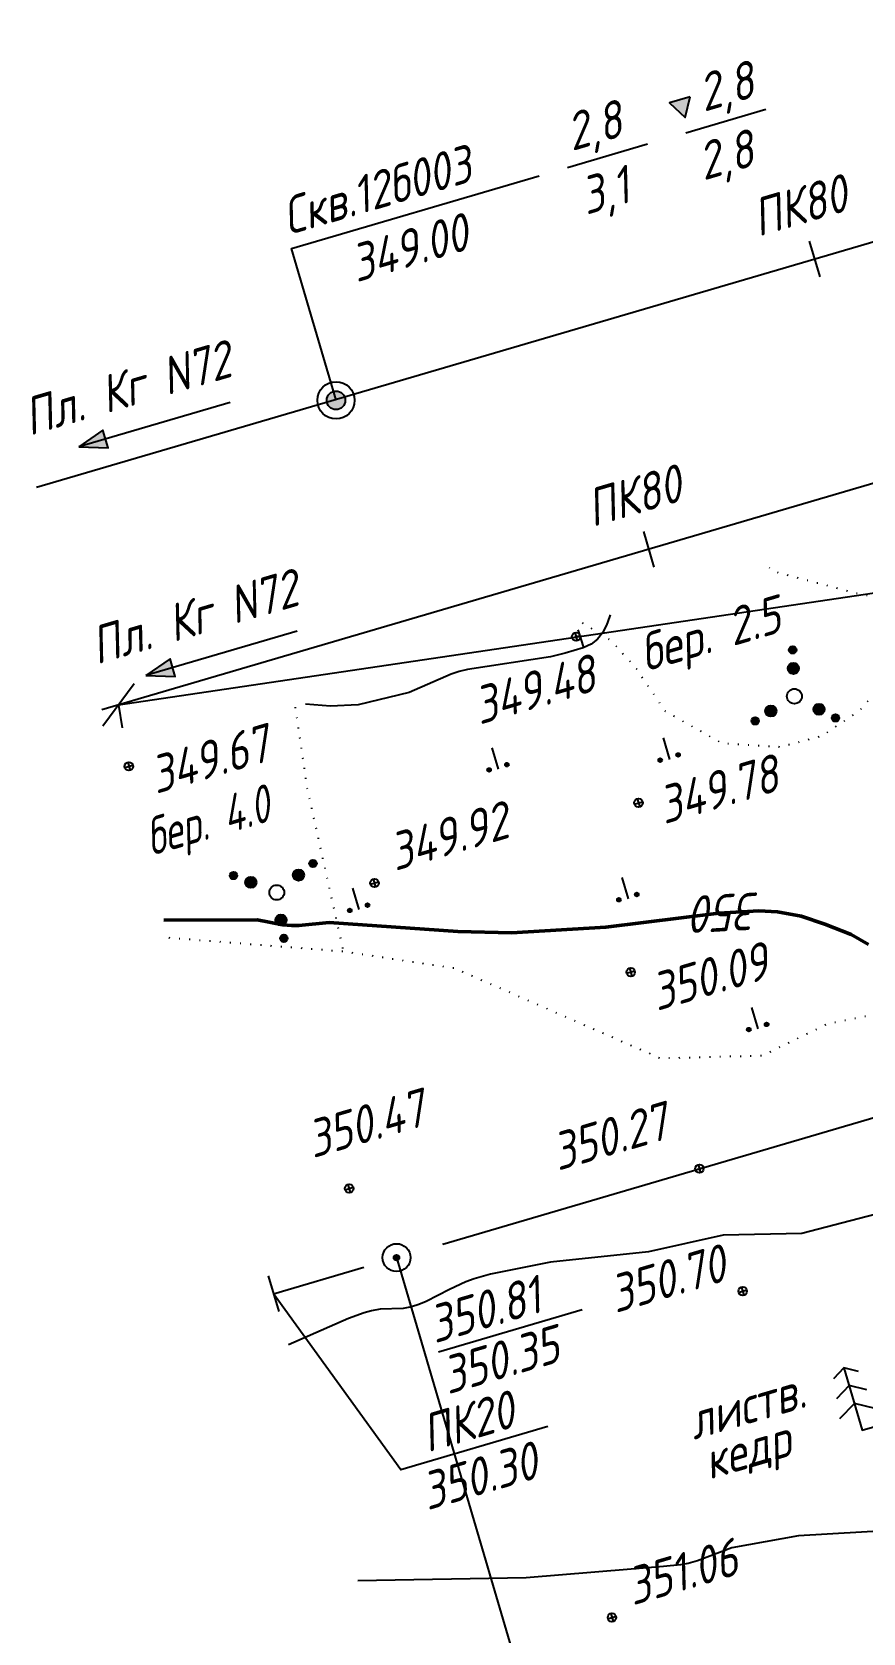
# Model space of a CAD drawing. Extents: x 1515794 to 1517806, y 2183977 to 2184820.
# Drawn here: x 1515839.8 to 1515929.4, y 2184108.7 to 2184281.3 of the extents above; entities that cross this region are included whole.
import ezdxf
from ezdxf.enums import TextEntityAlignment as Align

# ---------------------------------------------------------------- set-up
doc = ezdxf.new("R2010")
doc.units = 0
doc.header["$PDMODE"] = 34
doc.linetypes.add('ИИDot', pattern=[1, 0, -1])
for name, color, linetype, lineweight in [('ИИ_ГЕОПУНКТ_025', 7, 'Continuous', 25), ('ИИ_КОНТУР_025', 7, 'ИИDot', 25), ('ИИ_ОТМЕТКА_025', 7, 'Continuous', 25), ('ИИ_ПИКЕТАЖ_025', 7, 'Continuous', 25), ('ИИ_РАЗМЕР_025', 7, 'Continuous', 25), ('ИИ_РЕЛЬЕФ_025', 34, 'Continuous', 25), ('ИИ_РЕЛЬЕФ_050', 34, 'Continuous', 50), ('ИИ_СКВАЖИНА_025', 7, 'Continuous', 25), ('ИИ_ТЕКСТ_025', 7, 'Continuous', 25), ('ИИ_ТРАССА_АД_025', 1, 'Continuous', 25), ('ИИ_ТРАССА_ЛЭП_025', 7, 'Continuous', 25), ('ИИ_ТРАССА_ТРУБ_025', 7, 'Continuous', 25), ('ИИ_УГОДЬЯ_025', 7, 'Continuous', 25)]:
    doc.layers.add(name, color=color, linetype=linetype, lineweight=lineweight)
doc.styles.add('VNIPISIMPLEXCUR', font='simplex.shx', dxfattribs={"width": 0.8, "oblique": 15})
doc.dimstyles.new('ИИ-2000-м-dm', dxfattribs={"dimscale": 2, "dimtxt": 2.5, "dimasz": 2, "dimexe": 1.25, "dimexo": 0, "dimgap": 1, "dimtad": 1, "dimtoh": 1, "dimzin": 1, "dimdsep": 46, "dimtxsty": 'VNIPISIMPLEXCUR', "dimblk": 'OBLIQUE', "dimcen": 2.5, "dimaunit": 1, "dimazin": 0, "dimtfac": 1, "dimtmove": 1, "dimatfit": 2, "dimfxl": 1, "dimarcsym": 0})

# ---------------------------------------------------------------- blocks, each defined once
blk = doc.blocks.new('ИИ053952')
at = {"linetype": 'Continuous', "lineweight": 25}
h = blk.add_hatch(color=0, dxfattribs=at)
edge = h.paths.add_edge_path()
edge.add_arc((-1.309, 2.13), 0.2, 0, 360)
h = blk.add_hatch(color=0, dxfattribs=at)
edge = h.paths.add_edge_path()
edge.add_arc((-0.785, 1.278), 0.3, 0, 360)
h = blk.add_hatch(color=0, dxfattribs=at)
edge = h.paths.add_edge_path()
edge.add_arc((1.499, 0.041), 0.3, 0, 360)
h = blk.add_hatch(color=0, dxfattribs=at)
edge = h.paths.add_edge_path()
edge.add_arc((2.499, 0.068), 0.2, 0, 360)
h = blk.add_hatch(color=0, dxfattribs=at)
edge = h.paths.add_edge_path()
edge.add_arc((-0.714, -1.319), 0.3, 0, 360)
h = blk.add_hatch(color=0, dxfattribs=at)
edge = h.paths.add_edge_path()
edge.add_arc((-1.19, -2.198), 0.2, 0, 360)
at = {"color": 0, "linetype": 'Continuous', "lineweight": 25}
for centre, radius in [((-1.309, 2.13), 0.2), ((-0.785, 1.278), 0.3), ((0, 0), 0.4), ((1.499, 0.041), 0.3), ((2.499, 0.068), 0.2), ((-0.714, -1.319), 0.3), ((-1.19, -2.198), 0.2)]:
    blk.add_circle(centre, radius, dxfattribs=at)
blk = doc.blocks.new('ИИ05407')
at = {"linetype": 'Continuous', "lineweight": 25}
h = blk.add_hatch(color=0, dxfattribs=at)
edge = h.paths.add_edge_path()
edge.add_arc((-0.5, 0.1), 0.1, 0, 360)
h = blk.add_hatch(color=0, dxfattribs=at)
edge = h.paths.add_edge_path()
edge.add_arc((0.5, 0.1), 0.1, 0, 360)
at = {"color": 0, "linetype": 'Continuous', "lineweight": 25}
blk.add_lwpolyline([(0, 0), (0, 1.2)], dxfattribs=at)
for centre in [(-0.5, 0.1), (0.5, 0.1)]:
    blk.add_circle(centre, 0.1, dxfattribs=at)
blk = doc.blocks.new('PICKET')
at = {"color": 0, "linetype": 'Continuous', "lineweight": 25}
for p, q in [((-0.23, 0), (0.23, 0)), ((0, 0.23), (0, -0.23))]:
    blk.add_line(p, q, dxfattribs=at)
blk.add_circle((0, 0), 0.23, dxfattribs=at)
at = {"color": 0, "linetype": 'Continuous', "style": 'VNIPISIMPLEXCUR', "oblique": 15, "width": 0.8}
blk.add_attdef('OTMETKA', (1.25, 0.3), '', height=2, dxfattribs=at)
at = {"color": 8, "linetype": 'Continuous', "style": 'VNIPISIMPLEXCUR', "oblique": 15, "width": 0.8, "flags": 1}
blk.add_attdef('NOMER', (1.25, -2.7), '', height=2, dxfattribs=at)
blk = doc.blocks.new('ИИ053672А')
at = {"color": 0, "linetype": 'Continuous'}
for points in [[(0.7, 3.096), (0, 3.5), (-0.7, 3.096)], [(0, 3.5), (0, 0), (0.7, 0)], [(0.85, 2.009), (0, 2.5), (-0.85, 2.009)], [(1, 0.923), (0, 1.5), (-1, 0.923)]]:
    blk.add_lwpolyline(points, dxfattribs=at)
at = {"color": 0, "linetype": 'Continuous', "style": 'VNIPISIMPLEXCUR', "oblique": 15, "width": 0.8}
blk.add_attdef('RACE1', text='', height=2, dxfattribs=at).set_placement((-2, 2.25), align=Align.RIGHT)
blk.add_attdef('HEIGHT', (2, 2.25), '', height=2, dxfattribs=at)
blk.add_attdef('DISTANCE', text='', height=2, dxfattribs=at).set_placement((8.5, 1.75), align=Align.MIDDLE_LEFT)
blk.add_attdef('RACE2', text='', height=2, dxfattribs=at).set_placement((-2, 1.25), align=Align.TOP_RIGHT)
blk.add_attdef('THICKNESS', text='', height=2, dxfattribs=at).set_placement((2, 1.25), align=Align.TOP_LEFT)
blk = doc.blocks.new('ИИ050052Р')
at = {"linetype": 'Continuous', "lineweight": 25}
h = blk.add_hatch(color=0, dxfattribs=at)
edge = h.paths.add_edge_path()
edge.add_arc((0, 0), 0.15, 0, 360)
at = {"color": 0, "linetype": 'Continuous', "lineweight": 25}
for radius in [0.75, 0.15]:
    blk.add_circle((0, 0), radius, dxfattribs=at)
at = {"color": 0, "linetype": 'Continuous', "style": 'VNIPISIMPLEXCUR', "oblique": 15, "width": 0.8}
for tag, p in [('CENTRE', (1.45, 0.7)), ('HEIGHT', (1.45, -2.7))]:
    blk.add_attdef(tag, p, '', height=2, dxfattribs=at)
for tag, p in [('NUMBER', (-2, -1)), ('STATIONING', (-2, -4.4)), ('ALPHA', (-2, -7.8))]:
    blk.add_attdef(tag, text='', height=2, dxfattribs=at).set_placement(p, align=Align.RIGHT)
at = {"color": 253, "linetype": 'Continuous', "style": 'VNIPISIMPLEXCUR', "oblique": 15, "width": 0.8, "flags": 1}
blk.add_attdef('NOTE', text='', height=1.6, dxfattribs=at).set_placement((-2, -10.8), align=Align.RIGHT)
blk = doc.blocks.new('ИИ15001')
at = {"color": 0, "linetype": 'Continuous', "lineweight": 25}
blk.add_lwpolyline([(0, 1), (0, -1)], dxfattribs=at)
at = {"color": 0, "linetype": 'Continuous', "lineweight": 25, "style": 'VNIPISIMPLEXCUR', "oblique": 15, "width": 0.8}
blk.add_attdef('STATIONING', text='', height=2, dxfattribs=at).set_placement((0, 2), align=Align.CENTER)
at = {"color": 7, "linetype": 'Continuous', "lineweight": 25, "style": 'VNIPISIMPLEXCUR', "oblique": 15, "width": 0.8}
blk.add_attdef('HEIGHT', text='', height=2, dxfattribs=at).set_placement((0, -2), align=Align.TOP_CENTER)
blk = doc.blocks.new('ИИ053296')
at = {"color": 0, "linetype": 'Continuous', "lineweight": 25}
blk.add_lwpolyline([(0, 0), (1, 0)], dxfattribs=at)
blk = doc.blocks.new('ИИ15008')
at = {"linetype": 'Continuous', "lineweight": 25}
blk.add_hatch(color=0, dxfattribs=at).paths.add_polyline_path([(0, 0), (1.5, -0.5), (1.5, 0.5)])
at = {"color": 0, "linetype": 'Continuous', "lineweight": 25}
blk.add_lwpolyline([(0, 0), (1.5, -0.5), (1.5, 0.5)], close=True, dxfattribs=at)
blk.add_lwpolyline([(8.5, 0), (0, 0)], dxfattribs=at)
blk = doc.blocks.new('_Oblique')
at = {"color": 0, "linetype": 'ByBlock', "lineweight": -2}
blk.add_line((-0.5, -0.5), (0.5, 0.5), dxfattribs=at)
blk = doc.blocks.new('*D22')
at = {"layer": 'Defpoints', "color": 0, "transparency": 16777216}
for p in [(1516317.63, 2184278), (1515849.15, 2184208.71), (1515849.15, 2184208.71)]:
    blk.add_point(p, dxfattribs=at)
at = {"layer": 'ИИ_РАЗМЕР_025', "color": 0, "lineweight": -2, "transparency": 16777216}
for p, q in [((1516317.63, 2184278), (1515849.15, 2184208.71)), ((1516317.63, 2184278), (1516317.99, 2184275.53)), ((1515849.15, 2184208.71), (1515849.52, 2184206.24))]:
    blk.add_line(p, q, dxfattribs=at)
at = {"layer": 'ИИ_РАЗМЕР_025', "color": 0, "lineweight": -2, "transparency": 16777216, "xscale": 4, "yscale": 4, "zscale": 4}
for p, rotation in [((1516317.63, 2184278), 8.413670547360681), ((1515849.15, 2184208.71), 188.4136705473607)]:
    blk.add_blockref('_Oblique', p, dxfattribs=dict(at, rotation=rotation))
at = {"layer": 'ИИ_РАЗМЕР_025', "color": 0, "transparency": 16777216, "insert": (1516082.95, 2184246.33), "char_height": 4, "attachment_point": 5, "rotation": 8.4137, "style": 'VNIPISIMPLEXCUR'}
blk.add_mtext('473.57', dxfattribs=at)
blk = doc.blocks.new('ИИ25001')
at = {"linetype": 'Continuous'}
h = blk.add_hatch(color=0, dxfattribs=at)
edge = h.paths.add_edge_path()
edge.add_arc((0, 0), 0.5, 0, 360)
at = {"color": 0, "linetype": 'Continuous'}
for radius in [1, 0.5]:
    blk.add_circle((0, 0), radius, dxfattribs=at)
at = {"color": 0, "style": 'VNIPISIMPLEXCUR', "oblique": 15, "width": 0.8}
for tag, p in [('NUMBER', (2, 0.7)), ('STS', (14.218, 0.7)), ('EGWL', (38.317, 0.7)), ('TFS', (19.079, -1)), ('HEIGHT', (2, -2.7)), ('FS', (14.218, -2.7)), ('AGWL', (36.594, -2.7))]:
    blk.add_attdef(tag, p, '', height=2, dxfattribs=at)
at = {"color": 253, "style": 'VNIPISIMPLEXCUR', "oblique": 15, "width": 0.8, "flags": 1}
for tag, p in [('DATE', (-2.5, -0.8)), ('NOTE1', (-2.5, -3.2)), ('NOTE2', (-2.5, -5.6))]:
    blk.add_attdef(tag, text='', height=1.6, dxfattribs=at).set_placement(p, align=Align.RIGHT)
blk = doc.blocks.new('ИИ25002')
at = {"linetype": 'Continuous', "lineweight": 25}
blk.add_hatch(color=0, dxfattribs=at).paths.add_polyline_path([(0.577, 1), (-0.577, 1), (0, 0)])
at = {"color": 0, "linetype": 'Continuous', "lineweight": 25, "flags": 128}
blk.add_lwpolyline([(0.577, 1), (-0.577, 1), (0, 0)], close=True, dxfattribs=at)

msp = doc.modelspace()

# ---------------------------------------------------------------- linework, layer by layer
at = {"layer": 'ИИ_ГЕОПУНКТ_025'}
for points in [[(1515879.11, 2184149.14), (1515898.892, 2184081.801), (1515927.81, 2184090.296)], [(1515883.635, 2184138.993), (1515899.111, 2184143.539)]]:
    msp.add_lwpolyline(points, dxfattribs=at)
at = {"layer": 'ИИ_КОНТУР_025', "flags": 128}
for points in [[(1515899.127, 2184217.556), (1515902.195, 2184215.715), (1515904.952, 2184212.644), (1515908.025, 2184208.079), (1515914.174, 2184204.604), (1515920.477, 2184204.211), (1515924.967, 2184205.392), (1515928.985, 2184208.068), (1515931.9, 2184211.374), (1515933.318, 2184214.444), (1515934.106, 2184216.727), (1515933.633, 2184219.01), (1515931.9, 2184220.27), (1515929.3, 2184220.585), (1515919.689, 2184223.104), (1515919.317, 2184223.487)], [(1515868.184, 2184208.466), (1515869.454, 2184199.774), (1515873.365, 2184182.162)], [(1515854.569, 2184183.635), (1515873.365, 2184182.162), (1515885.348, 2184180.356), (1515907.544, 2184170.641), (1515918.532, 2184170.935), (1515925.554, 2184174.354), (1515934.916, 2184176.232), (1515942.644, 2184174.126), (1515951.622, 2184170.77), (1515958.168, 2184175.371), (1515967.247, 2184177.207), (1515974.21, 2184177.122), (1515977.634, 2184175.857), (1515985.038, 2184172.454), (1516000, 2184174.066)]]:
    msp.add_lwpolyline(points, dxfattribs=at)
at = {"layer": 'ИИ_ПИКЕТАЖ_025', "color": 4}
msp.add_lwpolyline([(1515895.431, 2184130.926), (1515879.574, 2184126.268), (1515865.848, 2184145.244)], dxfattribs=at)
at = {"layer": 'ИИ_РЕЛЬЕФ_025'}
for points, elevation in [([(1515902.147, 2184218.443), (1515902.075, 2184218.204), (1515901.745, 2184217.302), (1515901.327, 2184216.481), (1515900.779, 2184215.793), (1515900.074, 2184215.27), (1515899.242, 2184214.888), (1515897.288, 2184214.287), (1515895.71, 2184213.918), (1515886.763, 2184212.544), (1515885.871, 2184212.32), (1515884.997, 2184212.03), (1515880.483, 2184210.07), (1515874.966, 2184208.742), (1515871.99, 2184208.58), (1515869.314, 2184208.798)], 349.5), ([(1515954.417, 2184159.977), (1515922.787, 2184151.732), (1515914.307, 2184151.556), (1515906.259, 2184149.774), (1515895.722, 2184148.635), (1515889.241, 2184147.353), (1515887.482, 2184146.857), (1515886.585, 2184146.522), (1515884.827, 2184145.695), (1515882.309, 2184144.422), (1515881.51, 2184144.085), (1515880.734, 2184143.832), (1515879.837, 2184143.667), (1515877.33, 2184143.571), (1515876.403, 2184143.412), (1515875.624, 2184143.188), (1515873.941, 2184142.564), (1515867.465, 2184139.739)], 350.5), ([(1515932.931, 2184119.744), (1515922.43, 2184119.159), (1515915.236, 2184117.845), (1515911.555, 2184116.441), (1515910.561, 2184116.177), (1515909.701, 2184116.02), (1515907.875, 2184115.83), (1515893.076, 2184114.626), (1515874.936, 2184114.308)], 351)]:
    msp.add_lwpolyline(points, dxfattribs=dict(at, elevation=elevation))
at = {"layer": 'ИИ_РЕЛЬЕФ_050', "elevation": 350}
msp.add_lwpolyline([(1515929.965, 2184182.885), (1515928.111, 2184183.963), (1515925.279, 2184185.095), (1515922.714, 2184185.96), (1515920.173, 2184186.415), (1515918.163, 2184186.525), (1515913.844, 2184186.286), (1515901.663, 2184184.749), (1515891.494, 2184184.161), (1515885.727, 2184184.284), (1515871.836, 2184185.264), (1515868.594, 2184184.933), (1515867.799, 2184184.931), (1515866.856, 2184185.024), (1515864.076, 2184185.567), (1515854.016, 2184185.521)], dxfattribs=at)
at = {"layer": 'ИИ_СКВАЖИНА_025', "flags": 128}
for points in [[(1515910.284, 2184270.405), (1515918.906, 2184272.938)], [(1515897.544, 2184266.662), (1515906.165, 2184269.195)], [(1515872.586, 2184241.56), (1515867.781, 2184257.919), (1515894.475, 2184265.761)]]:
    msp.add_lwpolyline(points, dxfattribs=at)
at = {"layer": 'ИИ_ТРАССА_АД_025'}
msp.add_lwpolyline([(1516499.855, 2184425.826), (1516488.87, 2184422.6), (1516212.62, 2184341.48), (1515934.24, 2184259.74), (1515840.313, 2184232.167)], dxfattribs=at)
at = {"layer": 'ИИ_ТРАССА_ЛЭП_025'}
msp.add_lwpolyline([(1516986.302, 2184585.512), (1516729.358, 2184467.168), (1515847.358, 2184208.185)], dxfattribs=at)
at = {"layer": 'ИИ_ТРАССА_ТРУБ_025', "color": 4}
for points in [[(1515884.089, 2184150.603), (1515884.089, 2184150.603), (1516024.5, 2184191.85), (1516311.35, 2184276.16), (1516345.564, 2184286.215)], [(1515865.848, 2184145.244), (1515875.594, 2184148.107)]]:
    msp.add_lwpolyline(points, dxfattribs=at)

# ---------------------------------------------------------------- block references
at = {"layer": 'ИИ_ГЕОПУНКТ_025'}
ref = msp.add_blockref('ИИ050052Р', (1515879.11, 2184149.14, 350.35), dxfattribs=dict(at, xscale=2, yscale=2, zscale=2, rotation=16.37083333333333))
ref.add_attrib('NUMBER', 'Т.50763', dxfattribs={"layer": '0', "color": 0, "linetype": 'Continuous', "height": 4, "rotation": 16.37083, "style": 'VNIPISIMPLEXCUR', "oblique": 15, "width": 0.8}).set_placement((1515916.31, 2184089.273), align=Align.RIGHT)
ref.add_attrib('CENTRE', '350.81', (1515883.224, 2184139.873), dxfattribs={"layer": '0', "color": 0, "linetype": 'Continuous', "height": 4, "rotation": 16.37083, "style": 'VNIPISIMPLEXCUR', "oblique": 15, "width": 0.8})
ref.add_attrib('HEIGHT', '350.35', (1515884.654, 2184134.373), dxfattribs={"layer": '0', "color": 0, "linetype": 'Continuous', "height": 4, "rotation": 16.37083, "style": 'VNIPISIMPLEXCUR', "oblique": 15, "width": 0.8})
ref.add_attrib('STATIONING', 'ПК20+13.82', dxfattribs={"layer": '0', "color": 0, "linetype": 'Continuous', "height": 4, "rotation": 16.37083, "style": 'VNIPISIMPLEXCUR', "oblique": 15, "width": 0.8}).set_placement((1515928.734, 2184084.443), align=Align.RIGHT)
at = {"layer": 'ИИ_ОТМЕТКА_025'}
ref = msp.add_blockref('PICKET', (1515898.466, 2184216.075, 349.48), dxfattribs=dict(at, xscale=2, yscale=2, zscale=2, rotation=16.37083333333333))
ref.add_attrib('OTMETKA', '349.48', (1515888.067, 2184206.566, 349.48), dxfattribs={"layer": '0', "color": 0, "linetype": 'Continuous', "height": 4, "rotation": 16.37083, "style": 'VNIPISIMPLEXCUR', "oblique": 15, "width": 0.8})
ref = msp.add_blockref('PICKET', (1515850.26, 2184202.1, 349.67), dxfattribs=dict(at, xscale=2, yscale=2, zscale=2, rotation=16.37083333333333))
ref.add_attrib('OTMETKA', '349.67', (1515853.185, 2184199.105, 349.67), dxfattribs={"layer": '0', "color": 0, "linetype": 'Continuous', "height": 4, "rotation": 16.37083, "style": 'VNIPISIMPLEXCUR', "oblique": 15, "width": 0.8})
ref = msp.add_blockref('PICKET', (1515905.19, 2184198.16, 349.78), dxfattribs=dict(at, xscale=2, yscale=2, zscale=2, rotation=16.37083333333333))
ref.add_attrib('OTMETKA', '349.78', (1515907.959, 2184195.837, 349.78), dxfattribs={"layer": '0', "color": 0, "linetype": 'Continuous', "height": 4, "rotation": 16.37083, "style": 'VNIPISIMPLEXCUR', "oblique": 15, "width": 0.8})
at = {"layer": 'ИИ_ОТМЕТКА_025', "xscale": 2, "yscale": 2, "zscale": 2, "rotation": 16.37083333333333}
for p, values in [((1515876.73, 2184189.52, 349.92), {'OTMETKA': '349.92'}), ((1515902.33, 2184110.34, 351.06), {'OTMETKA': '351.06'})]:
    msp.add_blockref('PICKET', p, dxfattribs=at).add_auto_attribs(values)
at = {"layer": 'ИИ_ОТМЕТКА_025'}
ref = msp.add_blockref('PICKET', (1515904.35, 2184179.92, 350.09), dxfattribs=dict(at, xscale=2, yscale=2, zscale=2, rotation=16.37083333333333))
ref.add_attrib('OTMETKA', '350.09', (1515907.179, 2184175.708, 350.09), dxfattribs={"layer": '0', "color": 0, "linetype": 'Continuous', "height": 4, "rotation": 16.37083, "style": 'VNIPISIMPLEXCUR', "oblique": 15, "width": 0.8})
ref = msp.add_blockref('PICKET', (1515874, 2184156.59, 350.47), dxfattribs=dict(at, xscale=2, yscale=2, zscale=2, rotation=16.37083333333333))
ref.add_attrib('OTMETKA', '350.47', (1515870.096, 2184159.836, 350.47), dxfattribs={"layer": '0', "color": 0, "linetype": 'Continuous', "height": 4, "rotation": 16.37083, "style": 'VNIPISIMPLEXCUR', "oblique": 15, "width": 0.8})
ref = msp.add_blockref('PICKET', (1515911.752, 2184158.729, 350.27), dxfattribs=dict(at, xscale=2, yscale=2, zscale=2, rotation=16.37083333333333))
ref.add_attrib('OTMETKA', '350.27', (1515896.501, 2184158.476, 350.27), dxfattribs={"layer": '0', "color": 0, "linetype": 'Continuous', "height": 4, "rotation": 16.37083, "style": 'VNIPISIMPLEXCUR', "oblique": 15, "width": 0.8})
ref = msp.add_blockref('PICKET', (1515916.42, 2184145.52, 350.7), dxfattribs=dict(at, xscale=2, yscale=2, zscale=2, rotation=16.37083333333333))
ref.add_attrib('OTMETKA', '350.70', (1515902.718, 2184143.142, 350.7), dxfattribs={"layer": '0', "color": 0, "linetype": 'Continuous', "height": 4, "rotation": 16.37083, "style": 'VNIPISIMPLEXCUR', "oblique": 15, "width": 0.8})
at = {"layer": 'ИИ_ПИКЕТАЖ_025', "color": 1, "xscale": 2, "yscale": 2, "zscale": 2, "rotation": 16.36029999999997}
msp.add_blockref('ИИ15001', (1515924.161, 2184256.781), dxfattribs=at).add_auto_attribs({'STATIONING': 'ПК80'})
at = {"layer": 'ИИ_ПИКЕТАЖ_025', "xscale": 2, "yscale": 2, "zscale": 2, "rotation": 16.3639}
msp.add_blockref('ИИ15001', (1515906.291, 2184225.49), dxfattribs=at).add_auto_attribs({'STATIONING': 'ПК80'})
at = {"layer": 'ИИ_ПИКЕТАЖ_025', "color": 4}
ref = msp.add_blockref('ИИ15001', (1515865.848, 2184145.244, 350.3), dxfattribs=dict(at, xscale=2, yscale=2, zscale=2, rotation=16.37159176999998))
ref.add_attrib('STATIONING', 'ПК20', dxfattribs={"layer": '0', "color": 0, "linetype": 'Continuous', "lineweight": 25, "height": 4, "rotation": 16.37159, "style": 'VNIPISIMPLEXCUR', "oblique": 15, "width": 0.8}).set_placement((1515887.261, 2184129.523), align=Align.CENTER)
ref.add_attrib('HEIGHT', '350.30', dxfattribs={"layer": '0', "color": 7, "linetype": 'Continuous', "lineweight": 25, "height": 4, "rotation": 16.37083, "style": 'VNIPISIMPLEXCUR', "oblique": 15, "width": 0.8}).set_placement((1515887.387, 2184127.497), align=Align.TOP_CENTER)
at = {"layer": 'ИИ_РЕЛЬЕФ_025', "xscale": 2, "yscale": 2, "zscale": 2, "rotation": 107.4424715584969}
msp.add_blockref('ИИ053296', (1515899.284, 2184214.908, 349.5), dxfattribs=at)
at = {"layer": 'ИИ_СКВАЖИНА_025'}
ref = msp.add_blockref('ИИ25001', (1515872.586, 2184241.56, 349), dxfattribs=dict(at, xscale=1.999999999999999, yscale=1.999999999999999, zscale=1.999999999999999, rotation=16.37076308849691))
ref.add_attrib('NUMBER', 'Скв.12б003', (1515867.422, 2184259.337, 1.5), dxfattribs={"layer": '0', "color": 0, "height": 4, "rotation": 16.37076, "style": 'VNIPISIMPLEXCUR', "oblique": 15, "width": 0.8})
ref.add_attrib('HEIGHT', '349.00', (1515874.789, 2184254.252, 1.5), dxfattribs={"layer": '0', "color": 0, "height": 4, "rotation": 16.37076, "style": 'VNIPISIMPLEXCUR', "oblique": 15, "width": 0.8})
ref.add_attrib('STS', '2,8', (1515898.016, 2184268.415, 1.5), dxfattribs={"layer": '0', "color": 0, "height": 4, "rotation": 16.37076, "style": 'VNIPISIMPLEXCUR', "oblique": 15, "width": 0.8})
ref.add_attrib('FS', '3,1', (1515899.556, 2184261.527, 1.5), dxfattribs={"layer": '0', "color": 0, "height": 4, "rotation": 16.37076, "style": 'VNIPISIMPLEXCUR', "oblique": 15, "width": 0.8})
ref.add_attrib('EGWL', '2,8', (1515912.238, 2184272.645, 1.5), dxfattribs={"layer": '0', "color": 0, "height": 4, "rotation": 16.37076, "style": 'VNIPISIMPLEXCUR', "oblique": 15, "width": 0.8})
ref.add_attrib('AGWL', '2,8', (1515912.205, 2184265.242, 1.5), dxfattribs={"layer": '0', "color": 0, "height": 4, "rotation": 16.37076, "style": 'VNIPISIMPLEXCUR', "oblique": 15, "width": 0.8})
at = {"layer": 'ИИ_СКВАЖИНА_025', "xscale": 2, "yscale": 2, "zscale": 2, "rotation": 16.37076308849691}
msp.add_blockref('ИИ25002', (1515910.211, 2184272.03), dxfattribs=at)
at = {"layer": 'ИИ_ТЕКСТ_025', "xscale": 2, "yscale": 2, "zscale": 2, "rotation": 16.37083333333334}
for p in [(1515844.86, 2184236.54), (1515852.102, 2184211.885)]:
    msp.add_blockref('ИИ15008', p, dxfattribs=at)
at = {"layer": 'ИИ_УГОДЬЯ_025', "xscale": 2, "yscale": 2, "zscale": 2}
for name, p, rotation in [('ИИ053952', (1515921.997, 2184209.655), 210.597202792532), ('ИИ05407', (1515908.553, 2184202.856), 16.37083333333333), ('ИИ05407', (1515890.1, 2184201.809), 16.37083333333333), ('ИИ053952', (1515866.202, 2184188.5), 157.0815754046), ('ИИ05407', (1515904.1, 2184187.809), 16.37083333333333), ('ИИ05407', (1515875.086, 2184186.659), 16.37083333333333), ('ИИ05407', (1515918.1, 2184173.809), 16.37083333333333)]:
    msp.add_blockref(name, p, dxfattribs=dict(at, rotation=rotation))
at = {"layer": 'ИИ_УГОДЬЯ_025'}
ref = msp.add_blockref('ИИ053672А', (1515929.307, 2184130.543), dxfattribs=dict(at, xscale=2, yscale=2, zscale=2, rotation=16.37083333333334))
ref.add_attrib('RACE1', 'листв.', dxfattribs={"layer": '0', "color": 0, "linetype": 'Continuous', "height": 4, "rotation": 16.37083, "style": 'VNIPISIMPLEXCUR', "oblique": 15, "width": 0.8}).set_placement((1515923.469, 2184133.091), align=Align.RIGHT)
ref.add_attrib('RACE2', 'кедр', dxfattribs={"layer": '0', "color": 0, "linetype": 'Continuous', "height": 4, "rotation": 16.37083, "style": 'VNIPISIMPLEXCUR', "oblique": 15, "width": 0.8}).set_placement((1515920.748, 2184131.69), align=Align.TOP_RIGHT)
ref.add_attrib('HEIGHT', '7', (1515934.824, 2184136.838), dxfattribs={"layer": '0', "color": 0, "linetype": 'Continuous', "height": 4, "rotation": 16.37083, "style": 'VNIPISIMPLEXCUR', "oblique": 15, "width": 0.8})
ref.add_attrib('THICKNESS', '0.17', dxfattribs={"layer": '0', "color": 0, "linetype": 'Continuous', "height": 4, "rotation": 16.37083, "style": 'VNIPISIMPLEXCUR', "oblique": 15, "width": 0.8}).set_placement((1515932.44, 2184134.069), align=Align.TOP_LEFT)
ref.add_attrib('DISTANCE', '2', dxfattribs={"layer": '0', "color": 0, "linetype": 'Continuous', "height": 4, "rotation": 16.37083, "style": 'VNIPISIMPLEXCUR', "oblique": 15, "width": 0.8}).set_placement((1515944.631, 2184138.693), align=Align.MIDDLE_LEFT)

# ---------------------------------------------------------------- texts
at = {"layer": 'ИИ_РЕЛЬЕФ_025', "style": 'VNIPISIMPLEXCUR', "oblique": 15, "width": 0.8}
msp.add_text('350', height=4, rotation=183.19884, dxfattribs=at).set_placement((1515914.836, 2184186.341, 350), align=Align.MIDDLE)
at = {"layer": 'ИИ_ТЕКСТ_025', "style": 'VNIPISIMPLEXCUR', "oblique": 15}
for s, width, p in [('Пл. Кг N72', 0.8, (1515839.546, 2184237.704)), ('Пл. Кг N72', 0.8, (1515846.788, 2184213.049)), ('бер. 2.5', 0.8, (1515905.943, 2184212.286)), ('бер. 4.0', 0.7, (1515852.643, 2184192.423))]:
    msp.add_text(s, height=4, rotation=16.37083, dxfattribs=dict(at, width=width)).set_placement(p)

# ---------------------------------------------------------------- dimensions: what is measured, and where the dimension line sits
at = {"layer": 'ИИ_РАЗМЕР_025'}
dim = msp.add_aligned_dim(p1=(1516317.628, 2184278.005), p2=(1515849.154, 2184208.713), distance=0, dimstyle='ИИ-2000-м-dm', override={"dimtxt": 2, "dimgap": 0.5}, dxfattribs=at)
dim.commit()
dim.dimension.update_dxf_attribs({"geometry": '*D22', "text_midpoint": (1516082.952, 2184246.326)})

doc.saveas('drawing.dxf')
